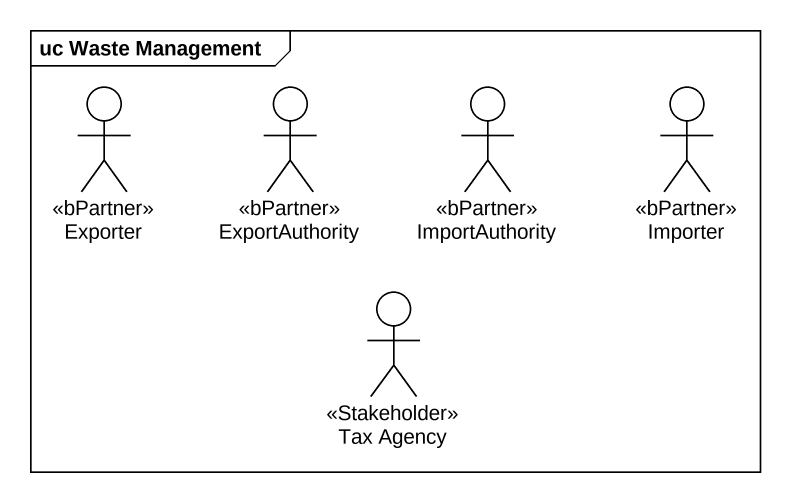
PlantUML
@startuml
mainframe uc Waste Management
actor Exporter <<bPartner>>
actor ExportAuthority <<bPartner>>
actor ImportAuthority <<bPartner>>
actor Importer <<bPartner>>
actor "Tax Agency" as Tax_Agency <<Stakeholder>>
@enduml
